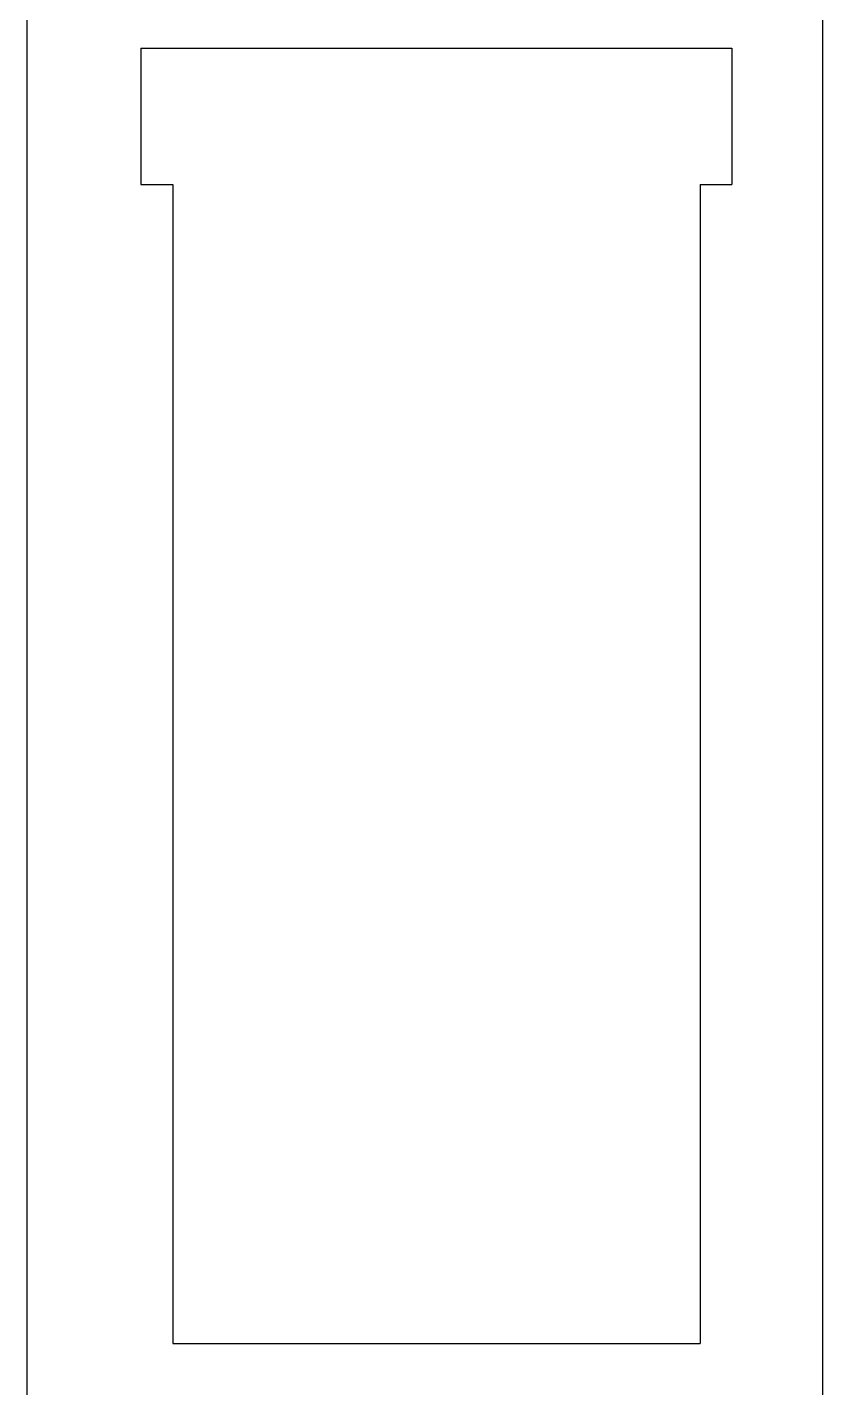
# Model space of a CAD drawing. Extents: x 10 to 656, y -396 to 292.
# Drawn here: x 257.98 to 261.52, y 104.87 to 110.93 of the extents above; entities that cross this region are included whole.
import ezdxf

# ---------------------------------------------------------------- set-up
doc = ezdxf.new("R2010")
doc.units = 0
doc.header["$LTSCALE"] = 5
doc.header["$MEASUREMENT"] = 0
doc.layers.get('0').update_dxf_attribs({"linetype": 'CONTINUOUS'})

msp = doc.modelspace()

# ---------------------------------------------------------------- linework, layer by layer
at = {"color": 7, "linetype": 'Continuous'}
for p, q in [((257.9787, 94.1194), (257.9787, 118.1086)), ((261.5214, 91.5889), (261.5214, 118.1086)), ((258.4848, 110.841), (258.4848, 110.2336)), ((258.4848, 110.841), (261.1165, 110.841)), ((261.1165, 110.841), (261.1165, 110.2336)), ((258.4848, 110.2336), (258.6265, 110.2336)), ((258.6265, 110.2336), (258.6265, 105.0714)), ((260.9748, 110.2336), (260.9748, 105.0714)), ((260.9748, 110.2336), (261.1165, 110.2336)), ((258.6265, 105.0714), (260.9748, 105.0714))]:
    msp.add_line(p, q, dxfattribs=at)

doc.saveas('drawing.dxf')
